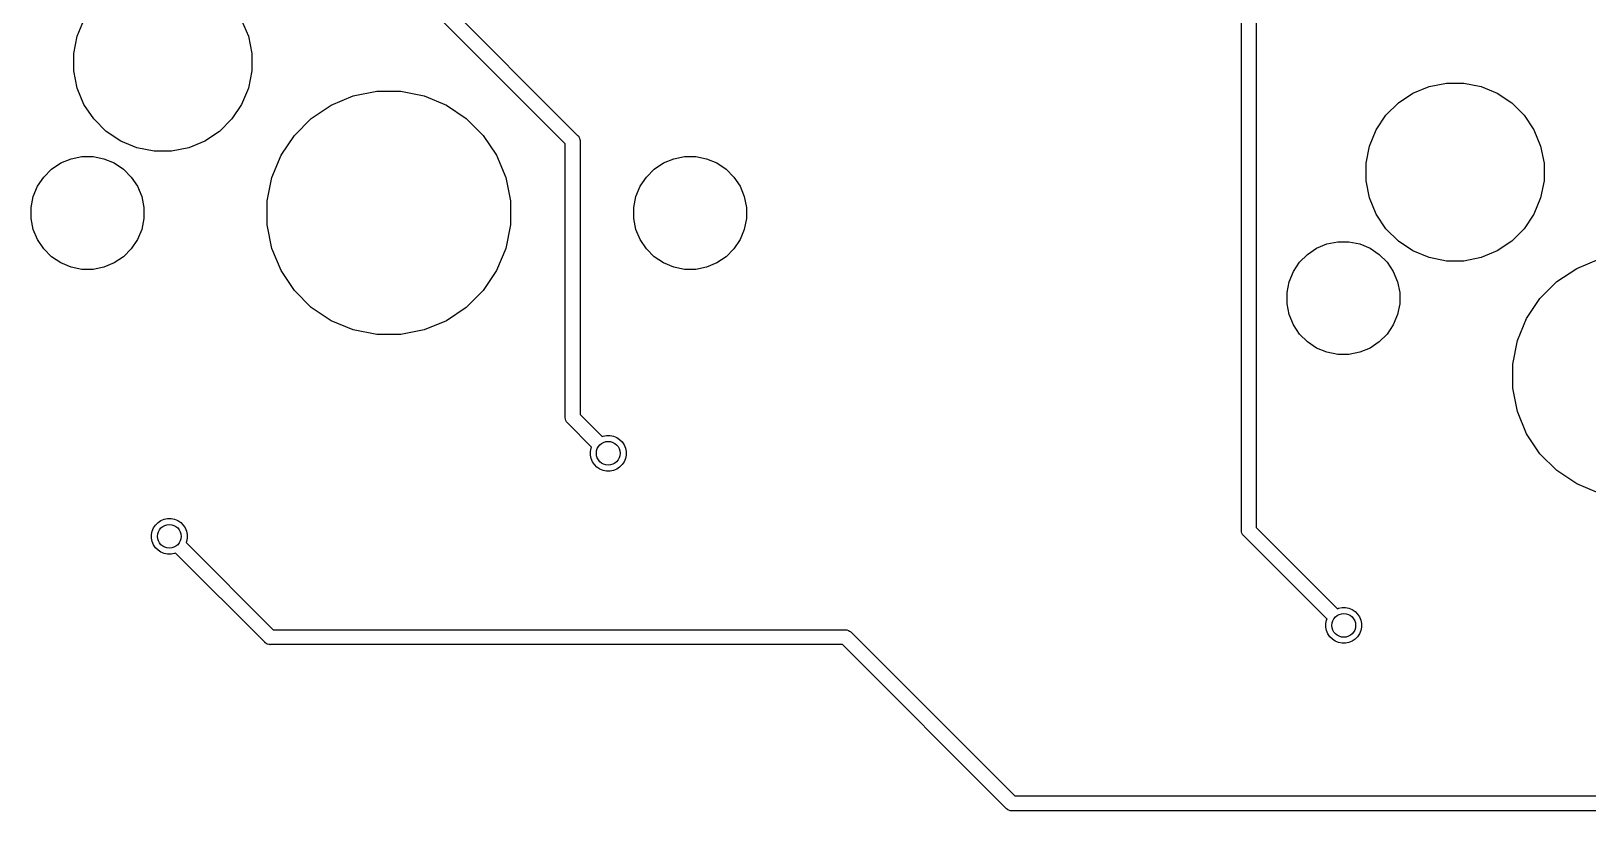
# Model space of a CAD drawing. Extents: x 0.5 to 11.1, y -4 to -0.9.
# Drawn here: x 3.172 to 4.206, y -3.887 to -3.37 of the extents above; entities that cross this region are included whole.
import ezdxf

# ---------------------------------------------------------------- set-up
doc = ezdxf.new("R2010")
doc.units = 0
doc.header["$MEASUREMENT"] = 0
doc.layers.add('BLACK', color=7, linetype='CONTINUOUS')

msp = doc.modelspace()

# ---------------------------------------------------------------- linework, layer by layer
at = {"layer": 'BLACK', "linetype": 'CONTINUOUS'}
for p, q in [((3.97569, -3.70074), (3.97569, -3.01011)), ((3.98553, -3.00831), (3.98553, -3.69895)), ((3.38072, -3.28449), (3.5351, -3.43887)), ((3.52687, -3.44456), (3.37503, -3.29272)), ((3.20296, -3.37313), (3.20741, -3.36238)), ((3.31208, -3.36238), (3.31653, -3.37313)), ((3.20069, -3.38454), (3.20296, -3.37313)), ((3.31653, -3.37313), (3.3188, -3.38454)), ((3.20069, -3.39617), (3.20069, -3.38454)), ((3.3188, -3.38454), (3.3188, -3.39617)), ((3.20296, -3.40758), (3.20069, -3.39617)), ((3.3188, -3.39617), (3.31653, -3.40758)), ((3.20741, -3.41833), (3.20296, -3.40758)), ((3.31653, -3.40758), (3.31208, -3.41833)), ((3.3862, -3.41275), (3.40179, -3.40965)), ((3.40179, -3.40965), (3.41769, -3.40965)), ((3.41769, -3.40965), (3.43329, -3.41275)), ((4.08954, -3.41087), (4.10028, -3.40642)), ((4.10028, -3.40642), (4.11169, -3.40415)), ((4.11169, -3.40415), (4.12333, -3.40415)), ((4.12333, -3.40415), (4.13473, -3.40642)), ((4.13473, -3.40642), (4.14548, -3.41087)), ((3.21387, -3.428), (3.20741, -3.41833)), ((3.31208, -3.41833), (3.30562, -3.428)), ((3.3583, -3.42766), (3.37151, -3.41883)), ((3.37151, -3.41883), (3.3862, -3.41275)), ((3.43329, -3.41275), (3.44797, -3.41883)), ((3.44797, -3.41883), (3.46119, -3.42766)), ((4.07164, -3.42556), (4.07986, -3.41734)), ((4.07986, -3.41734), (4.08954, -3.41087)), ((4.14548, -3.41087), (4.15515, -3.41734)), ((4.15515, -3.41734), (4.16338, -3.42556)), ((3.2221, -3.43623), (3.21387, -3.428)), ((3.30562, -3.428), (3.29739, -3.43623)), ((3.34705, -3.43891), (3.3583, -3.42766)), ((3.46119, -3.42766), (3.47243, -3.43891)), ((4.06517, -3.43523), (4.07164, -3.42556)), ((4.16338, -3.42556), (4.16984, -3.43523)), ((3.23177, -3.44269), (3.2221, -3.43623)), ((3.29739, -3.43623), (3.28772, -3.44269)), ((3.33822, -3.45212), (3.34705, -3.43891)), ((3.47243, -3.43891), (3.48127, -3.45212)), ((3.5351, -3.43887), (3.53529, -3.43902)), ((3.53529, -3.43902), (3.53544, -3.43921)), ((3.53544, -3.43921), (3.53544, -3.43921)), ((3.53544, -3.43921), (3.53582, -3.43967)), ((3.53582, -3.43967), (3.5359, -3.43977)), ((3.5359, -3.43977), (3.53636, -3.44063)), ((3.53636, -3.44063), (3.53664, -3.44155)), ((4.06072, -3.44598), (4.06517, -3.43523)), ((4.16984, -3.43523), (4.17429, -3.44598)), ((3.24252, -3.44714), (3.23177, -3.44269)), ((3.25393, -3.44941), (3.24252, -3.44714)), ((3.26556, -3.44941), (3.25393, -3.44941)), ((3.27697, -3.44714), (3.26556, -3.44941)), ((3.28772, -3.44269), (3.27697, -3.44714)), ((3.52687, -3.62594), (3.52687, -3.44456)), ((3.53664, -3.44155), (3.53671, -3.44228)), ((3.53671, -3.44228), (3.53671, -3.44228)), ((3.53671, -3.44228), (3.53674, -3.44252)), ((3.53674, -3.44252), (3.53671, -3.44276)), ((3.53671, -3.44276), (3.53671, -3.62414)), ((4.05845, -3.45739), (4.06072, -3.44598)), ((4.17429, -3.44598), (4.17656, -3.45739)), ((3.18069, -3.46651), (3.1859, -3.4613)), ((3.1859, -3.4613), (3.19203, -3.45721)), ((3.19203, -3.45721), (3.19883, -3.45439)), ((3.19883, -3.45439), (3.20606, -3.45295)), ((3.20606, -3.45295), (3.21343, -3.45295)), ((3.21343, -3.45295), (3.22065, -3.45439)), ((3.22065, -3.45439), (3.22746, -3.45721)), ((3.22746, -3.45721), (3.23359, -3.4613)), ((3.23359, -3.4613), (3.2388, -3.46651)), ((3.33214, -3.46681), (3.33822, -3.45212)), ((3.48127, -3.45212), (3.48735, -3.46681)), ((3.58069, -3.46651), (3.5859, -3.4613)), ((3.5859, -3.4613), (3.59203, -3.45721)), ((3.59203, -3.45721), (3.59883, -3.45439)), ((3.59883, -3.45439), (3.60606, -3.45295)), ((3.60606, -3.45295), (3.61343, -3.45295)), ((3.61343, -3.45295), (3.62065, -3.45439)), ((3.62065, -3.45439), (3.62746, -3.45721)), ((3.62746, -3.45721), (3.63359, -3.4613)), ((3.63359, -3.4613), (3.6388, -3.46651)), ((4.05845, -3.46902), (4.05845, -3.45739)), ((4.17656, -3.45739), (4.17656, -3.46902)), ((3.1766, -3.47264), (3.18069, -3.46651)), ((3.2388, -3.46651), (3.24289, -3.47264)), ((3.32904, -3.48241), (3.33214, -3.46681)), ((3.48735, -3.46681), (3.49045, -3.48241)), ((3.5766, -3.47264), (3.58069, -3.46651)), ((3.6388, -3.46651), (3.64289, -3.47264)), ((4.06072, -3.48043), (4.05845, -3.46902)), ((4.17656, -3.46902), (4.17429, -3.48043)), ((3.17234, -3.48667), (3.17378, -3.47944)), ((3.17378, -3.47944), (3.1766, -3.47264)), ((3.24289, -3.47264), (3.24571, -3.47944)), ((3.24571, -3.47944), (3.24715, -3.48667)), ((3.57234, -3.48667), (3.57378, -3.47944)), ((3.57378, -3.47944), (3.5766, -3.47264)), ((3.64289, -3.47264), (3.64571, -3.47944)), ((3.64571, -3.47944), (3.64715, -3.48667)), ((4.06517, -3.49118), (4.06072, -3.48043)), ((4.17429, -3.48043), (4.16984, -3.49118)), ((3.17234, -3.49404), (3.17234, -3.48667)), ((3.24715, -3.48667), (3.24715, -3.49404)), ((3.32904, -3.4983), (3.32904, -3.48241)), ((3.49045, -3.48241), (3.49045, -3.4983)), ((3.57234, -3.49404), (3.57234, -3.48667)), ((3.64715, -3.48667), (3.64715, -3.49404)), ((4.07164, -3.50085), (4.06517, -3.49118)), ((4.16984, -3.49118), (4.16338, -3.50085)), ((3.17378, -3.50126), (3.17234, -3.49404)), ((3.1766, -3.50807), (3.17378, -3.50126)), ((3.24571, -3.50126), (3.24289, -3.50807)), ((3.24715, -3.49404), (3.24571, -3.50126)), ((3.33214, -3.5139), (3.32904, -3.4983)), ((3.49045, -3.4983), (3.48735, -3.5139)), ((3.57378, -3.50126), (3.57234, -3.49404)), ((3.5766, -3.50807), (3.57378, -3.50126)), ((3.64571, -3.50126), (3.64289, -3.50807)), ((3.64715, -3.49404), (3.64571, -3.50126)), ((4.07986, -3.50908), (4.07164, -3.50085)), ((4.16338, -3.50085), (4.15515, -3.50908)), ((3.18069, -3.5142), (3.1766, -3.50807)), ((3.24289, -3.50807), (3.2388, -3.5142)), ((3.58069, -3.5142), (3.5766, -3.50807)), ((3.64289, -3.50807), (3.6388, -3.5142)), ((4.02561, -3.51371), (4.03242, -3.51089)), ((4.03242, -3.51089), (4.03965, -3.50946)), ((4.03965, -3.50946), (4.04701, -3.50946)), ((4.04701, -3.50946), (4.05424, -3.51089)), ((4.05424, -3.51089), (4.06105, -3.51371)), ((4.08954, -3.51554), (4.07986, -3.50908)), ((4.15515, -3.50908), (4.14548, -3.51554)), ((3.1859, -3.51941), (3.18069, -3.5142)), ((3.19203, -3.5235), (3.1859, -3.51941)), ((3.19883, -3.52632), (3.19203, -3.5235)), ((3.22746, -3.5235), (3.22065, -3.52632)), ((3.23359, -3.51941), (3.22746, -3.5235)), ((3.2388, -3.5142), (3.23359, -3.51941)), ((3.33822, -3.52858), (3.33214, -3.5139)), ((3.48735, -3.5139), (3.48127, -3.52858)), ((3.5859, -3.51941), (3.58069, -3.5142)), ((3.59203, -3.5235), (3.5859, -3.51941)), ((3.59883, -3.52632), (3.59203, -3.5235)), ((3.62746, -3.5235), (3.62065, -3.52632)), ((3.63359, -3.51941), (3.62746, -3.5235)), ((3.6388, -3.5142), (3.63359, -3.51941)), ((4.01019, -3.52914), (4.01428, -3.52302)), ((4.01428, -3.52302), (4.01949, -3.51781)), ((4.01949, -3.51781), (4.02561, -3.51371)), ((4.06105, -3.51371), (4.06717, -3.51781)), ((4.06717, -3.51781), (4.07238, -3.52302)), ((4.07238, -3.52302), (4.07648, -3.52914)), ((4.10028, -3.51999), (4.08954, -3.51554)), ((4.11169, -3.52226), (4.10028, -3.51999)), ((4.12333, -3.52226), (4.11169, -3.52226)), ((4.13473, -3.51999), (4.12333, -3.52226)), ((4.14548, -3.51554), (4.13473, -3.51999)), ((4.19829, -3.5271), (4.21297, -3.52101)), ((3.20606, -3.52776), (3.19883, -3.52632)), ((3.21343, -3.52776), (3.20606, -3.52776)), ((3.22065, -3.52632), (3.21343, -3.52776)), ((3.34705, -3.5418), (3.33822, -3.52858)), ((3.48127, -3.52858), (3.47243, -3.5418)), ((3.60606, -3.52776), (3.59883, -3.52632)), ((3.61343, -3.52776), (3.60606, -3.52776)), ((3.62065, -3.52632), (3.61343, -3.52776)), ((4.00737, -3.53595), (4.01019, -3.52914)), ((4.07648, -3.52914), (4.07929, -3.53595)), ((4.18507, -3.53593), (4.19829, -3.5271)), ((3.3583, -3.55304), (3.34705, -3.5418)), ((3.47243, -3.5418), (3.46119, -3.55304)), ((4.00593, -3.54317), (4.00737, -3.53595)), ((4.00593, -3.55054), (4.00593, -3.54317)), ((4.07929, -3.53595), (4.08073, -3.54317)), ((4.08073, -3.54317), (4.08073, -3.55054)), ((4.17383, -3.54717), (4.18507, -3.53593)), ((3.37151, -3.56188), (3.3583, -3.55304)), ((3.46119, -3.55304), (3.44797, -3.56188)), ((4.00737, -3.55777), (4.00593, -3.55054)), ((4.08073, -3.55054), (4.07929, -3.55777)), ((4.16499, -3.56039), (4.17383, -3.54717)), ((3.3862, -3.56796), (3.37151, -3.56188)), ((3.44797, -3.56188), (3.43329, -3.56796)), ((4.01019, -3.56457), (4.00737, -3.55777)), ((4.01428, -3.5707), (4.01019, -3.56457)), ((4.07648, -3.56457), (4.07238, -3.5707)), ((4.07929, -3.55777), (4.07648, -3.56457)), ((4.15891, -3.57508), (4.16499, -3.56039)), ((3.40179, -3.57106), (3.3862, -3.56796)), ((3.41769, -3.57106), (3.40179, -3.57106)), ((3.43329, -3.56796), (3.41769, -3.57106)), ((4.01949, -3.57591), (4.01428, -3.5707)), ((4.07238, -3.5707), (4.06717, -3.57591)), ((4.15581, -3.59067), (4.15891, -3.57508)), ((4.02561, -3.58), (4.01949, -3.57591)), ((4.03242, -3.58282), (4.02561, -3.58)), ((4.03965, -3.58426), (4.03242, -3.58282)), ((4.04701, -3.58426), (4.03965, -3.58426)), ((4.05424, -3.58282), (4.04701, -3.58426)), ((4.06105, -3.58), (4.05424, -3.58282)), ((4.06717, -3.57591), (4.06105, -3.58)), ((4.15581, -3.60657), (4.15581, -3.59067)), ((4.15891, -3.62216), (4.15581, -3.60657)), ((3.52685, -3.62618), (3.52687, -3.62594)), ((3.52694, -3.62715), (3.52685, -3.62618)), ((3.53671, -3.62414), (3.55129, -3.63872)), ((4.16499, -3.63685), (4.15891, -3.62216)), ((3.52722, -3.62807), (3.52694, -3.62715)), ((3.52768, -3.62893), (3.52722, -3.62807)), ((3.52809, -3.62943), (3.52768, -3.62893)), ((3.52829, -3.62968), (3.52809, -3.62943)), ((3.52848, -3.62983), (3.52829, -3.62968)), ((3.54434, -3.64568), (3.52848, -3.62983)), ((4.17383, -3.65007), (4.16499, -3.63685)), ((3.5436, -3.64864), (3.54406, -3.64636)), ((3.54406, -3.64636), (3.54434, -3.64568)), ((3.55129, -3.63872), (3.55197, -3.63845)), ((3.55197, -3.63845), (3.55425, -3.63799)), ((3.55425, -3.63799), (3.55658, -3.63799)), ((3.55658, -3.63799), (3.55886, -3.63845)), ((3.55886, -3.63845), (3.56101, -3.63934)), ((3.56101, -3.63934), (3.56294, -3.64063)), ((3.56294, -3.64063), (3.56459, -3.64227)), ((3.56459, -3.64227), (3.56588, -3.64421)), ((3.56588, -3.64421), (3.56677, -3.64636)), ((3.56677, -3.64636), (3.56722, -3.64864)), ((3.5436, -3.65097), (3.5436, -3.64864)), ((3.54406, -3.65325), (3.5436, -3.65097)), ((3.54495, -3.6554), (3.54406, -3.65325)), ((3.54624, -3.65733), (3.54495, -3.6554)), ((3.54788, -3.65898), (3.54624, -3.65733)), ((3.56459, -3.65733), (3.56294, -3.65898)), ((3.56588, -3.6554), (3.56459, -3.65733)), ((3.56677, -3.65325), (3.56588, -3.6554)), ((3.56722, -3.65097), (3.56677, -3.65325)), ((3.56722, -3.64864), (3.56722, -3.65097)), ((4.18507, -3.66131), (4.17383, -3.65007)), ((3.54982, -3.66027), (3.54788, -3.65898)), ((3.55197, -3.66116), (3.54982, -3.66027)), ((3.55425, -3.66161), (3.55197, -3.66116)), ((3.55658, -3.66161), (3.55425, -3.66161)), ((3.55886, -3.66116), (3.55658, -3.66161)), ((3.56101, -3.66027), (3.55886, -3.66116)), ((3.56294, -3.65898), (3.56101, -3.66027)), ((4.19829, -3.67015), (4.18507, -3.66131)), ((4.21297, -3.67623), (4.19829, -3.67015)), ((3.25361, -3.69933), (3.2549, -3.69739)), ((3.2549, -3.69739), (3.25655, -3.69575)), ((3.25655, -3.69575), (3.25848, -3.69445)), ((3.25848, -3.69445), (3.26063, -3.69356)), ((3.26063, -3.69356), (3.26291, -3.69311)), ((3.26291, -3.69311), (3.26524, -3.69311)), ((3.26524, -3.69311), (3.26752, -3.69356)), ((3.26752, -3.69356), (3.26967, -3.69445)), ((3.26967, -3.69445), (3.2716, -3.69575)), ((3.2716, -3.69575), (3.27325, -3.69739)), ((3.27325, -3.69739), (3.27454, -3.69933)), ((3.98553, -3.69895), (4.03948, -3.7529)), ((3.25226, -3.70376), (3.25272, -3.70148)), ((3.25226, -3.70608), (3.25226, -3.70376)), ((3.25272, -3.70837), (3.25226, -3.70608)), ((3.25272, -3.70148), (3.25361, -3.69933)), ((3.25361, -3.71052), (3.25272, -3.70837)), ((3.27454, -3.69933), (3.27543, -3.70148)), ((3.27543, -3.70837), (3.27515, -3.70904)), ((3.27515, -3.70904), (3.33304, -3.76693)), ((3.27543, -3.70148), (3.27589, -3.70376)), ((3.27589, -3.70608), (3.27543, -3.70837)), ((3.27589, -3.70376), (3.27589, -3.70608)), ((3.97567, -3.70098), (3.97569, -3.70074)), ((3.97576, -3.70195), (3.97567, -3.70098)), ((3.97604, -3.70288), (3.97576, -3.70195)), ((3.9765, -3.70373), (3.97604, -3.70288)), ((3.97696, -3.70429), (3.9765, -3.70373)), ((3.97711, -3.70448), (3.97696, -3.70429)), ((3.9773, -3.70463), (3.97711, -3.70448)), ((4.03252, -3.75986), (3.9773, -3.70463)), ((3.2549, -3.71245), (3.25361, -3.71052)), ((3.25655, -3.7141), (3.2549, -3.71245)), ((3.25848, -3.71539), (3.25655, -3.7141)), ((3.26063, -3.71628), (3.25848, -3.71539)), ((3.26291, -3.71673), (3.26063, -3.71628)), ((3.26524, -3.71673), (3.26291, -3.71673)), ((3.26752, -3.71628), (3.26524, -3.71673)), ((3.26819, -3.716), (3.26752, -3.71628)), ((3.32735, -3.77516), (3.26819, -3.716)), ((4.03179, -3.76281), (4.03225, -3.76053)), ((4.03225, -3.76053), (4.03252, -3.75986)), ((4.03948, -3.7529), (4.04016, -3.75262)), ((4.04016, -3.75262), (4.04244, -3.75217)), ((4.04244, -3.75217), (4.04477, -3.75217)), ((4.04477, -3.75217), (4.04705, -3.75262)), ((4.04705, -3.75262), (4.0492, -3.75351)), ((4.0492, -3.75351), (4.05113, -3.7548)), ((4.05113, -3.7548), (4.05278, -3.75645)), ((4.05278, -3.75645), (4.05407, -3.75838)), ((4.05407, -3.75838), (4.05496, -3.76053)), ((4.05496, -3.76053), (4.05541, -3.76281)), ((3.33304, -3.76693), (3.71265, -3.76693)), ((3.71265, -3.76693), (3.71289, -3.76691)), ((3.71289, -3.76691), (3.71313, -3.76693)), ((3.71313, -3.76693), (3.71314, -3.76693)), ((3.71314, -3.76693), (3.71386, -3.767)), ((3.71386, -3.767), (3.71479, -3.76728)), ((3.71479, -3.76728), (3.71564, -3.76774)), ((3.71564, -3.76774), (3.71639, -3.76835)), ((3.71639, -3.76835), (3.71654, -3.76854)), ((3.71654, -3.76854), (3.82517, -3.87717)), ((4.03179, -3.76514), (4.03179, -3.76281)), ((4.03225, -3.76742), (4.03179, -3.76514)), ((4.03314, -3.76957), (4.03225, -3.76742)), ((4.03443, -3.77151), (4.03314, -3.76957)), ((4.05407, -3.76957), (4.05278, -3.77151)), ((4.05496, -3.76742), (4.05407, -3.76957)), ((4.05541, -3.76514), (4.05496, -3.76742)), ((4.05541, -3.76281), (4.05541, -3.76514)), ((3.32751, -3.77535), (3.32735, -3.77516)), ((3.32769, -3.7755), (3.32751, -3.77535)), ((3.32826, -3.77596), (3.32769, -3.7755)), ((3.32911, -3.77642), (3.32826, -3.77596)), ((3.33004, -3.7767), (3.32911, -3.77642)), ((3.33076, -3.77677), (3.33004, -3.7767)), ((3.331, -3.7768), (3.33076, -3.77677)), ((3.33076, -3.77677), (3.33076, -3.77677)), ((3.33125, -3.77677), (3.331, -3.7768)), ((3.71086, -3.77677), (3.33125, -3.77677)), ((3.81948, -3.8854), (3.71086, -3.77677)), ((4.03607, -3.77315), (4.03443, -3.77151)), ((4.03801, -3.77444), (4.03607, -3.77315)), ((4.04016, -3.77533), (4.03801, -3.77444)), ((4.04244, -3.77579), (4.04016, -3.77533)), ((4.04477, -3.77579), (4.04244, -3.77579)), ((4.04705, -3.77533), (4.04477, -3.77579)), ((4.0492, -3.77444), (4.04705, -3.77533)), ((4.05113, -3.77315), (4.0492, -3.77444)), ((4.05278, -3.77151), (4.05113, -3.77315)), ((3.82517, -3.87717), (4.27958, -3.87717)), ((3.81963, -3.88558), (3.81948, -3.8854)), ((3.81982, -3.88574), (3.81963, -3.88558)), ((3.82038, -3.8862), (3.81982, -3.88574)), ((3.82061, -3.88632), (3.82038, -3.8862)), ((3.82124, -3.88666), (3.82061, -3.88632)), ((3.82217, -3.88694), (3.82124, -3.88666)), ((3.82289, -3.88701), (3.82217, -3.88694)), ((3.82313, -3.88703), (3.82289, -3.88701)), ((3.82289, -3.88701), (3.82289, -3.88701)), ((3.82337, -3.88701), (3.82313, -3.88703)), ((4.27778, -3.88701), (3.82337, -3.88701))]:
    msp.add_line(p, q, dxfattribs=at)
at = {"layer": 'BLACK'}
for centre in [(3.55541, -3.6498), (3.26407, -3.70492), (4.0436, -3.76398)]:
    msp.add_circle(centre, 0.007874, dxfattribs=at)

doc.saveas('drawing.dxf')
